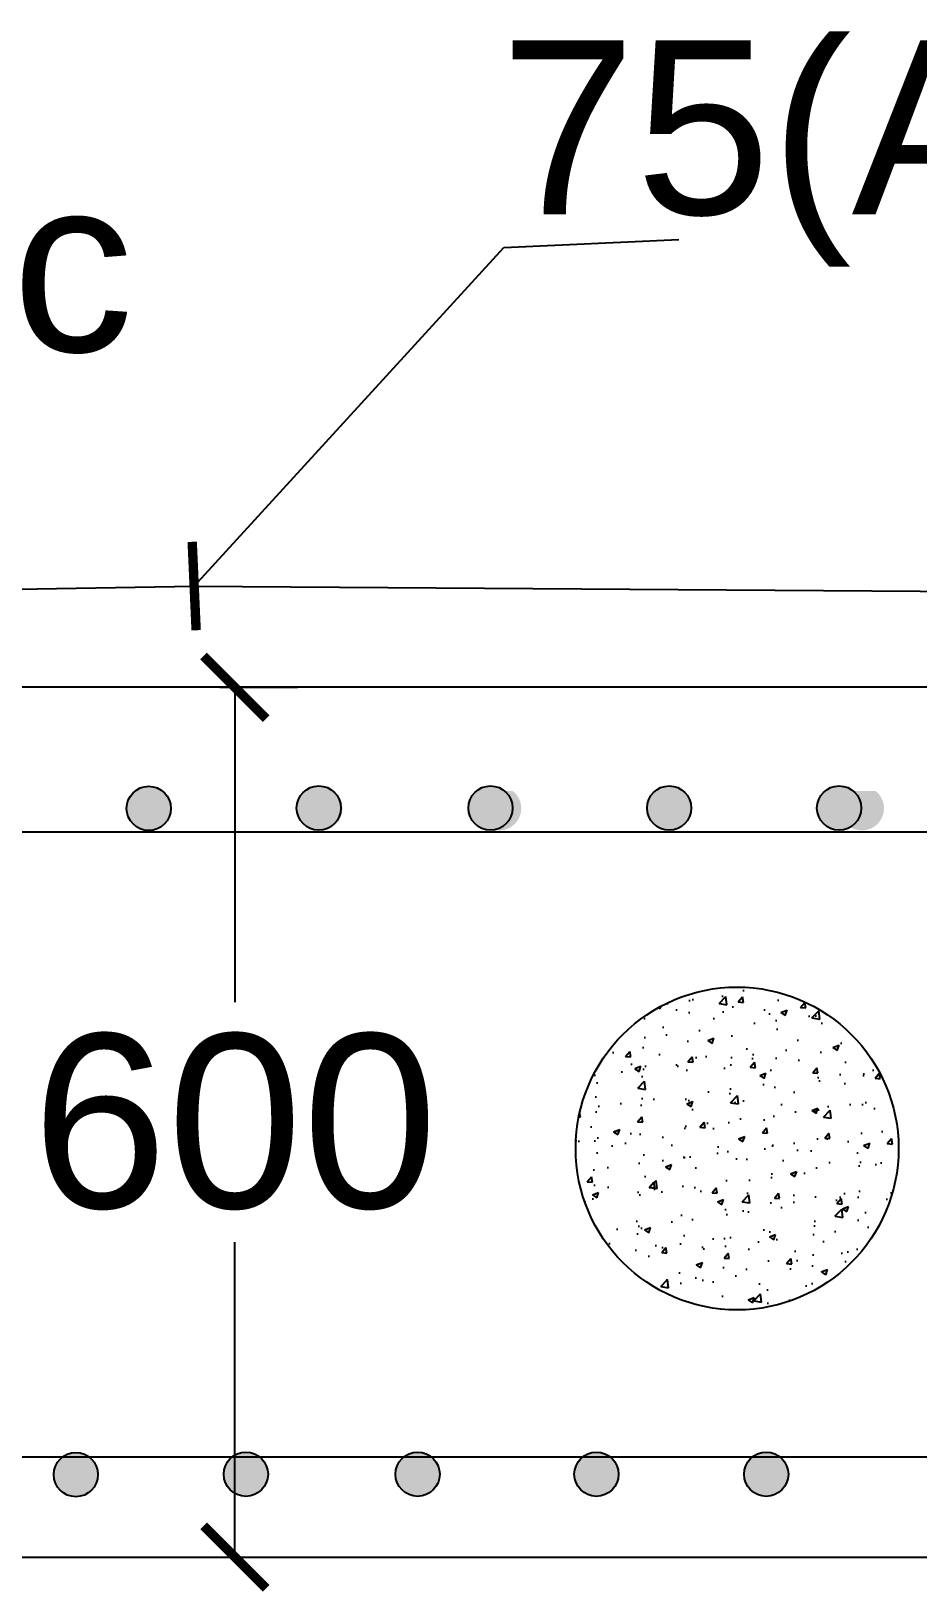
# Model space of a CAD drawing. Header units: inches. Extents: x 322 to 11487, y 352 to 10656.
# Drawn here: x 394.091 to 396.639, y 417.856 to 422.342 of the extents above; entities that cross this region are included whole.
import ezdxf

# ---------------------------------------------------------------- set-up
doc = ezdxf.new("R2010")
doc.units = ezdxf.units.IN
doc.header["$MEASUREMENT"] = 0
doc.layers.add('DIMENSION', color=255, linetype='Continuous')
doc.layers.add('HATCH', color=7, linetype='Continuous')
doc.styles.get("Standard").update_dxf_attribs({"font": 'arial.ttf'})
doc.dimstyles.new('dig', dxfattribs={"dimtxt": 0.3125, "dimasz": 0.18, "dimexe": 0.18, "dimexo": 0.0625, "dimgap": 0.09, "dimtad": 0, "dimtih": 1, "dimtoh": 1, "dimdec": 4, "dimzin": 0, "dimdsep": 46, "dimtxsty": 'Standard', "dimblk": 'ARCHTICK', "dimcen": 0.09, "dimadec": 0, "dimazin": 0, "dimtfac": 1, "dimtdec": 4, "dimtofl": 0, "dimtmove": 0, "dimatfit": 3, "dimldrblk": 'ARCHTICK', "dimfxl": 1, "dimtolj": 1, "dimtzin": 0, "dimarcsym": 0})

# ---------------------------------------------------------------- blocks, each defined once
blk = doc.blocks.new('_ArchTick')
at = {"color": 0, "linetype": 'ByBlock', "const_width": 0.15}
blk.add_lwpolyline([(-0.5, -0.5), (0.5, 0.5)], dxfattribs=at)
blk = doc.blocks.new('*D32')
at = {"layer": 'Defpoints', "color": 0, "ltscale": 0.02, "transparency": 16777216}
for p in [(394.5704, 420.456), (394.5704, 417.9552), (394.6764, 417.9552)]:
    blk.add_point(p, dxfattribs=at)
at = {"layer": 'DIMENSION', "color": 0, "lineweight": -2, "ltscale": 0.02, "transparency": 16777216}
for p, q in [((394.6329, 420.456), (394.8564, 420.456)), ((394.6764, 420.456), (394.6764, 419.5509)), ((394.6764, 417.9552), (394.6764, 418.8603)), ((394.6329, 417.9552), (394.8564, 417.9552))]:
    blk.add_line(p, q, dxfattribs=at)
at = {"layer": 'DIMENSION', "color": 0, "lineweight": -2, "ltscale": 0.02, "transparency": 16777216, "xscale": 0.18, "yscale": 0.18, "zscale": 0.18}
for p, rotation in [((394.6764, 420.456), 90), ((394.6764, 417.9552), 270)]:
    blk.add_blockref('_ArchTick', p, dxfattribs=dict(at, rotation=rotation))
at = {"layer": 'DIMENSION', "color": 0, "ltscale": 0.02, "transparency": 16777216, "insert": (394.6764, 419.2056), "char_height": 0.5, "attachment_point": 5}
blk.add_mtext('\\A1;600', dxfattribs=at)

msp = doc.modelspace()

# ---------------------------------------------------------------- hatches: boundary and pattern name
at = {"layer": 'DIMENSION', "ltscale": 0.02}
h = msp.add_hatch(color=256, dxfattribs=at)
h.paths.add_polyline_path([(382.48996, 420.15815), (382.44024, 420.15815, 0.3008202), (382.40156, 420.09967, 1), (382.52865, 420.09967, 0.3008202)])
h.paths.add_polyline_path([(383.0358, 420.09967, 0.3008202), (382.99712, 420.15815), (382.9474, 420.15815, 0.3008202), (382.90871, 420.09967, 1)])
h.paths.add_polyline_path([(383.60028, 420.09967, 0.3008202), (383.56159, 420.15815), (383.51187, 420.15815, 0.3008202), (383.47319, 420.09967, 1)])
h.paths.add_polyline_path([(384.06813, 420.09967, 0.3008202), (384.02945, 420.15815), (383.97972, 420.15815, 0.3008202), (383.94104, 420.09967, 1)])
h.paths.add_polyline_path([(384.45509, 420.15815), (384.39118, 420.15815, 0.2670644), (384.35959, 420.10322, 1), (384.48668, 420.10322, 0.2670644)])
h.paths.add_polyline_path([(384.93481, 420.09967, 0.3008202), (384.89612, 420.15815), (384.8464, 420.15815, 0.3008202), (384.80772, 420.09967, 1)])
h.paths.add_polyline_path([(385.50128, 420.15815), (385.45156, 420.15815, 0.3008202), (385.41287, 420.09967, 1), (385.53997, 420.09967, 0.3008202)])
h.paths.add_polyline_path([(385.90811, 420.15815), (385.85839, 420.15815, 0.3008202), (385.8197, 420.09967, 1), (385.94679, 420.09967, 0.3008202)])
h.paths.add_polyline_path([(386.59772, 420.09967, 0.3008202), (386.55903, 420.15815), (386.50931, 420.15815, 0.3008202), (386.47062, 420.09967, 1)])
h.paths.add_polyline_path([(387.09609, 420.09967, 0.3008202), (387.0574, 420.15815), (387.00768, 420.15815, 0.3008202), (386.969, 420.09967, 1)])
h.paths.add_polyline_path([(387.56456, 420.15815), (387.51484, 420.15815, 0.3008202), (387.47615, 420.09967, 1), (387.60324, 420.09967, 0.3008202)])
h.paths.add_polyline_path([(388.16772, 420.09967, 0.3008202), (388.12903, 420.15815), (388.07931, 420.15815, 0.3008202), (388.04063, 420.09967, 1)])
h.paths.add_polyline_path([(388.59689, 420.15815), (388.54717, 420.15815, 0.3008202), (388.50848, 420.09967, 1), (388.63557, 420.09967, 0.3008202)])
h.paths.add_polyline_path([(389.05412, 420.10322, 0.2670644), (389.02253, 420.15815), (388.95862, 420.15815, 0.2670644), (388.92703, 420.10322, 1)])
h.paths.add_polyline_path([(389.45708, 420.10322, 0.2670644), (389.42549, 420.15815), (389.36158, 420.15815, 0.2670644), (389.32999, 420.10322, 1)])
h.paths.add_polyline_path([(389.85266, 420.15815), (389.78875, 420.15815, 0.2670644), (389.75716, 420.10322, 1), (389.88426, 420.10322, 0.2670644)])
h.paths.add_polyline_path([(390.48941, 420.10322, 0.2670644), (390.45782, 420.15815), (390.39391, 420.15815, 0.2670644), (390.36232, 420.10322, 1)])
h.paths.add_polyline_path([(390.89624, 420.10322, 0.2670644), (390.86465, 420.15815), (390.80074, 420.15815, 0.2670644), (390.76914, 420.10322, 1)])
h.paths.add_polyline_path([(391.54716, 420.10322, 0.2670644), (391.51557, 420.15815), (391.45166, 420.15815, 0.2670644), (391.42007, 420.10322, 1)])
h.paths.add_polyline_path([(392.04554, 420.10322, 0.2670644), (392.01394, 420.15815), (391.95003, 420.15815, 0.2670644), (391.91844, 420.10322, 1)])
h.paths.add_polyline_path([(392.55269, 420.10322, 0.2670644), (392.5211, 420.15815), (392.45719, 420.15815, 0.2670644), (392.4256, 420.10322, 1)])
h.paths.add_polyline_path([(393.11717, 420.10322, 0.2670644), (393.08557, 420.15815), (393.02166, 420.15815, 0.2670644), (392.99007, 420.10322, 1)])
h.paths.add_polyline_path([(393.58502, 420.10322, 0.2670644), (393.55343, 420.15815), (393.48952, 420.15815, 0.2670644), (393.45793, 420.10322, 1)])
h.paths.add_polyline_path([(394.00357, 420.10678, 0.2398206), (393.97743, 420.15815), (393.90262, 420.15815, 0.2398206), (393.87648, 420.10678, 1)])
h.paths.add_polyline_path([(394.49235, 420.10779, 0.2327894), (394.46756, 420.15815), (394.39005, 420.15815, 0.2327894), (394.36526, 420.10779, 1)])
h.paths.add_polyline_path([(394.98588, 420.10779, 0.2327894), (394.96109, 420.15815), (394.88358, 420.15815, 0.2327894), (394.85879, 420.10779, 1)])
h.paths.add_polyline_path([(395.4995, 420.10779, 0.2327894), (395.47472, 420.15815), (395.3972, 420.15815, 0.2327894), (395.37241, 420.10779, 1)])
h.paths.add_polyline_path([(395.9877, 420.10779, 0.2327894), (395.96291, 420.15815), (395.8854, 420.15815, 0.2327894), (395.86061, 420.10779, 1)])
h.paths.add_polyline_path([(396.54201, 420.10779, 0.2327894), (396.51722, 420.15815), (396.4397, 420.15815, 0.2327894), (396.41491, 420.10779, 1)])
h.paths.add_polyline_path([(397.02458, 420.15815), (396.95687, 420.15815, 0.2577179), (396.92718, 420.10437, 1), (397.05428, 420.10437, 0.2577179)])
h.paths.add_polyline_path([(397.59119, 420.10437, 0.2577179), (397.5615, 420.15815), (397.49378, 420.15815, 0.2577179), (397.46409, 420.10437, 1)])
h.paths.add_polyline_path([(398.07757, 420.10322, 0.2670644), (398.04597, 420.15815), (397.98206, 420.15815, 0.2670644), (397.95047, 420.10322, 1)])
h.paths.add_polyline_path([(398.60136, 420.10322, 0.2670644), (398.56977, 420.15815), (398.50586, 420.15815, 0.2670644), (398.47427, 420.10322, 1)])
h.paths.add_polyline_path([(399.10989, 420.10322, 0.2670644), (399.0783, 420.15815), (399.01439, 420.15815, 0.2670644), (398.9828, 420.10322, 1)])
h.paths.add_polyline_path([(399.65402, 420.10322, 0.2670644), (399.62243, 420.15815), (399.55852, 420.15815, 0.2670644), (399.52693, 420.10322, 1)])
h.paths.add_polyline_path([(400.12079, 420.15815), (400.05688, 420.15815, 0.2670644), (400.02529, 420.10322, 1), (400.15239, 420.10322, 0.2670644)])
h.paths.add_polyline_path([(400.63442, 420.15815), (400.57051, 420.15815, 0.2670644), (400.53891, 420.10322, 1), (400.66601, 420.10322, 0.2670644)])
h.paths.add_polyline_path([(401.1633, 420.15815), (401.09939, 420.15815, 0.2670644), (401.06779, 420.10322, 1), (401.19489, 420.10322, 0.2670644)])
h.paths.add_polyline_path([(401.72376, 420.10322, 0.2670644), (401.69217, 420.15815), (401.62826, 420.15815, 0.2670644), (401.59667, 420.10322, 1)])
h.paths.add_polyline_path([(402.25156, 420.15815), (402.18765, 420.15815, 0.2670644), (402.15606, 420.10322, 1), (402.28315, 420.10322, 0.2670644)])
h.paths.add_polyline_path([(402.751, 420.10322, 0.2670644), (402.71941, 420.15815), (402.6555, 420.15815, 0.2670644), (402.62391, 420.10322, 1)])
h.paths.add_polyline_path([(403.28497, 420.10322, 0.2670644), (403.25338, 420.15815), (403.18947, 420.15815, 0.2670644), (403.15788, 420.10322, 1)])
h.paths.add_polyline_path([(403.77716, 420.15815), (403.71325, 420.15815, 0.2670644), (403.68166, 420.10322, 1), (403.80875, 420.10322, 0.2670644)])
h.paths.add_polyline_path([(404.26027, 420.15815), (404.19636, 420.15815, 0.2670644), (404.16477, 420.10322, 1), (404.29187, 420.10322, 0.2670644)])
h.paths.add_polyline_path([(404.71089, 420.15815), (404.64698, 420.15815, 0.2670644), (404.61539, 420.10322, 1), (404.74248, 420.10322, 0.2670644)])
h.paths.add_polyline_path([(405.15279, 420.15815), (405.08888, 420.15815, 0.2670644), (405.05729, 420.10322, 1), (405.18439, 420.10322, 0.2670644)])
h = msp.add_hatch(dxfattribs=at)
h.set_pattern_fill('AR-CONC', color=256, scale=0.025)
h.set_pattern_definition([(50, (0, 0), (0.179315046, -0.015688034), [0.01875, -0.20625]), (355, (0, 0), (-0.034687833, 0.188048033), [0.015, -0.165]), (100.451444, (0.01494, -0.0013), (0.14462721, 0.17236), [0.01593505, -0.17528553]), (46.1842, (0, 0.05), (0.26681033, -0.04137982), [0.028125, -0.309375]), (96.635635, (0.02223, 0.04655), (0.23366549, 0.24352965), [0.02390259, -0.26292844]), (351.184164, (0, 0.05), (0.23366549, 0.24352965), [0.0225, -0.2475]), (21, (0.025, 0.0375), (0.149226763, -0.100654723), [0.01875, -0.20625]), (326, (0.025, 0.0375), (0.060828833, 0.18128751), [0.015, -0.165]), (71.451445, (0.03744, 0.02911), (0.210055594, 0.08063279), [0.01593505, -0.17528553]), (37.5, (0, 0), (0.003039964, 0.0832234635), [0, -0.163, 0, -0.1675, 0, -0.165625]), (7.5, (0, 0), (0.065767384, 0.098602928), [0, -0.0955, 0, -0.15925, 0, -0.063125]), (327.5, (-0.05575, 0), (0.133455609, -0.005638718), [0, -0.0625, 0, -0.195, 0, -0.25875]), (317.5, (-0.08075, 0), (0.145796542, 0.025026246), [0, -0.08125, 0, -0.1295, 0, -0.18375])])
h.paths.add_polyline_path([(395.65595, 419.12997, 1), (396.58384, 419.12997, 1)])
h = msp.add_hatch(color=256, dxfattribs=at)
h.paths.add_polyline_path([(382.7694, 418.24374), (382.71968, 418.24374, 0.3008202), (382.68099, 418.18525, 1), (382.80809, 418.18525, 0.3008202)])
h.paths.add_polyline_path([(383.31524, 418.18525, 0.3008202), (383.27656, 418.24374), (383.22683, 418.24374, 0.3008202), (383.18815, 418.18525, 1)])
h.paths.add_polyline_path([(383.87972, 418.18525, 0.3008202), (383.84103, 418.24374), (383.79131, 418.24374, 0.3008202), (383.75262, 418.18525, 1)])
h.paths.add_polyline_path([(384.34757, 418.18525, 0.3008202), (384.30888, 418.24374), (384.25916, 418.24374, 0.3008202), (384.22048, 418.18525, 1)])
h.paths.add_polyline_path([(384.73453, 418.24374), (384.67062, 418.24374, 0.2670644), (384.63903, 418.18881, 1), (384.76612, 418.18881, 0.2670644)])
h.paths.add_polyline_path([(385.21425, 418.18525, 0.3008202), (385.17556, 418.24374), (385.12584, 418.24374, 0.3008202), (385.08715, 418.18525, 1)])
h.paths.add_polyline_path([(385.78072, 418.24374), (385.731, 418.24374, 0.3008202), (385.69231, 418.18525, 1), (385.8194, 418.18525, 0.3008202)])
h.paths.add_polyline_path([(386.18754, 418.24374), (386.13782, 418.24374, 0.3008202), (386.09914, 418.18525, 1), (386.22623, 418.18525, 0.3008202)])
h.paths.add_polyline_path([(386.87716, 418.18525, 0.3008202), (386.83847, 418.24374), (386.78875, 418.24374, 0.3008202), (386.75006, 418.18525, 1)])
h.paths.add_polyline_path([(387.37553, 418.18525, 0.3008202), (387.33684, 418.24374), (387.28712, 418.24374, 0.3008202), (387.24843, 418.18525, 1)])
h.paths.add_polyline_path([(387.844, 418.24374), (387.79427, 418.24374, 0.3008202), (387.75559, 418.18525, 1), (387.88268, 418.18525, 0.3008202)])
h.paths.add_polyline_path([(388.44716, 418.18525, 0.3008202), (388.40847, 418.24374), (388.35875, 418.24374, 0.3008202), (388.32006, 418.18525, 1)])
h.paths.add_polyline_path([(388.87632, 418.24374), (388.8266, 418.24374, 0.3008202), (388.78792, 418.18525, 1), (388.91501, 418.18525, 0.3008202)])
h.paths.add_polyline_path([(389.33356, 418.18881, 0.2670644), (389.30197, 418.24374), (389.23806, 418.24374, 0.2670644), (389.20647, 418.18881, 1)])
h.paths.add_polyline_path([(389.73652, 418.18881, 0.2670644), (389.70493, 418.24374), (389.64102, 418.24374, 0.2670644), (389.60943, 418.18881, 1)])
h.paths.add_polyline_path([(390.1321, 418.24374), (390.06819, 418.24374, 0.2670644), (390.0366, 418.18881, 1), (390.16369, 418.18881, 0.2670644)])
h.paths.add_polyline_path([(390.76885, 418.18881, 0.2670644), (390.73726, 418.24374), (390.67335, 418.24374, 0.2670644), (390.64176, 418.18881, 1)])
h.paths.add_polyline_path([(391.17568, 418.18881, 0.2670644), (391.14408, 418.24374), (391.08017, 418.24374, 0.2670644), (391.04858, 418.18881, 1)])
h.paths.add_polyline_path([(391.8266, 418.18881, 0.2670644), (391.79501, 418.24374), (391.7311, 418.24374, 0.2670644), (391.69951, 418.18881, 1)])
h.paths.add_polyline_path([(392.32497, 418.18881, 0.2670644), (392.29338, 418.24374), (392.22947, 418.24374, 0.2670644), (392.19788, 418.18881, 1)])
h.paths.add_polyline_path([(392.83213, 418.18881, 0.2670644), (392.80054, 418.24374), (392.73663, 418.24374, 0.2670644), (392.70503, 418.18881, 1)])
h.paths.add_polyline_path([(393.3966, 418.18881, 0.2670644), (393.36501, 418.24374), (393.3011, 418.24374, 0.2670644), (393.26951, 418.18881, 1)])
h.paths.add_polyline_path([(393.86446, 418.18881, 0.2670644), (393.83286, 418.24374), (393.76895, 418.24374, 0.2670644), (393.73736, 418.18881, 1)])
h.paths.add_polyline_path([(394.28301, 418.19236, 0.2398206), (394.25686, 418.24374), (394.18206, 418.24374, 0.2398206), (394.15591, 418.19236, 1)])
h.paths.add_polyline_path([(394.77179, 418.19338, 0.2327894), (394.747, 418.24374), (394.66948, 418.24374, 0.2327894), (394.64469, 418.19338, 1)])
h.paths.add_polyline_path([(395.26532, 418.19338, 0.2327894), (395.24053, 418.24374), (395.16302, 418.24374, 0.2327894), (395.13823, 418.19338, 1)])
h.paths.add_polyline_path([(395.77894, 418.19338, 0.2327894), (395.75415, 418.24374), (395.67664, 418.24374, 0.2327894), (395.65185, 418.19338, 1)])
h.paths.add_polyline_path([(396.26714, 418.19338, 0.2327894), (396.24235, 418.24374), (396.16484, 418.24374, 0.2327894), (396.14005, 418.19338, 1)])
h.paths.add_polyline_path([(396.82144, 418.19338, 0.2327894), (396.79665, 418.24374), (396.71914, 418.24374, 0.2327894), (396.69435, 418.19338, 1)])
h.paths.add_polyline_path([(397.30402, 418.24374), (397.23631, 418.24374, 0.2577179), (397.20662, 418.18996, 1), (397.33371, 418.18996, 0.2577179)])
h.paths.add_polyline_path([(397.87062, 418.18996, 0.2577179), (397.84093, 418.24374), (397.77322, 418.24374, 0.2577179), (397.74353, 418.18996, 1)])
h.paths.add_polyline_path([(398.357, 418.18881, 0.2670644), (398.32541, 418.24374), (398.2615, 418.24374, 0.2670644), (398.22991, 418.18881, 1)])
h.paths.add_polyline_path([(398.8808, 418.18881, 0.2670644), (398.84921, 418.24374), (398.7853, 418.24374, 0.2670644), (398.7537, 418.18881, 1)])
h.paths.add_polyline_path([(399.38933, 418.18881, 0.2670644), (399.35774, 418.24374), (399.29383, 418.24374, 0.2670644), (399.26224, 418.18881, 1)])
h.paths.add_polyline_path([(399.93346, 418.18881, 0.2670644), (399.90187, 418.24374), (399.83796, 418.24374, 0.2670644), (399.80637, 418.18881, 1)])
h.paths.add_polyline_path([(400.40023, 418.24374), (400.33632, 418.24374, 0.2670644), (400.30473, 418.18881, 1), (400.43182, 418.18881, 0.2670644)])
h.paths.add_polyline_path([(400.91385, 418.24374), (400.84994, 418.24374, 0.2670644), (400.81835, 418.18881, 1), (400.94545, 418.18881, 0.2670644)])
h.paths.add_polyline_path([(401.44273, 418.24374), (401.37882, 418.24374, 0.2670644), (401.34723, 418.18881, 1), (401.47433, 418.18881, 0.2670644)])
h.paths.add_polyline_path([(402.0032, 418.18881, 0.2670644), (401.97161, 418.24374), (401.9077, 418.24374, 0.2670644), (401.8761, 418.18881, 1)])
h.paths.add_polyline_path([(402.53099, 418.24374), (402.46708, 418.24374, 0.2670644), (402.43549, 418.18881, 1), (402.56259, 418.18881, 0.2670644)])
h.paths.add_polyline_path([(403.03044, 418.18881, 0.2670644), (402.99885, 418.24374), (402.93494, 418.24374, 0.2670644), (402.90335, 418.18881, 1)])
h.paths.add_polyline_path([(403.56441, 418.18881, 0.2670644), (403.53282, 418.24374), (403.46891, 418.24374, 0.2670644), (403.43731, 418.18881, 1)])
h.paths.add_polyline_path([(404.0566, 418.24374), (403.99269, 418.24374, 0.2670644), (403.9611, 418.18881, 1), (404.08819, 418.18881, 0.2670644)])
h.paths.add_polyline_path([(404.53971, 418.24374), (404.4758, 418.24374, 0.2670644), (404.44421, 418.18881, 1), (404.5713, 418.18881, 0.2670644)])
h.paths.add_polyline_path([(404.99033, 418.24374), (404.92642, 418.24374, 0.2670644), (404.89482, 418.18881, 1), (405.02192, 418.18881, 0.2670644)])
h.paths.add_polyline_path([(405.43223, 418.24374), (405.36832, 418.24374, 0.2670644), (405.33673, 418.18881, 1), (405.46382, 418.18881, 0.2670644)])
at = {"layer": 'HATCH'}
h = msp.add_hatch(dxfattribs=at)
h.set_pattern_fill('AR-CONC', color=256, scale=1e-05)
h.set_pattern_definition([(50, (60.319949296, -1.43543259), (7.172601826e-05, -6.275213498e-06), [7.5e-06, -8.25e-05]), (355, (60.319949296, -1.43543259), (-1.3875133361e-05, 7.521921337e-05), [6e-06, -6.6e-05]), (100.45144446, (60.31995527, -1.435433114), (5.7850884673e-05, 6.8943999097e-05), [6.3740192e-06, -7.01142112e-05]), (46.1842, (60.3199493, -1.43541259), (0.000106724133067, -1.655192808e-05), [1.125e-05, -0.00012375]), (96.63563549, (60.31995819, -1.43541397), (9.3466194567e-05, 9.7411860077e-05), [9.5610342e-06, -0.000105171376]), (351.18416399, (60.3199493, -1.43541259), (9.3466194505e-05, 9.7411860027e-05), [9e-06, -9.90000001e-05]), (21, (60.319959296, -1.43541759), (5.9690705212e-05, -4.02618890665e-05), [7.5e-06, -8.25e-05]), (326, (60.319959296, -1.43541759), (2.4331533192e-05, 7.2515004505e-05), [6e-06, -6.6e-05]), (71.45144474, (60.31996427, -1.435420946), (8.4022237673e-05, 3.2253115281e-05), [6.374019e-06, -7.01142112e-05]), (37.5, (60.319949296, -1.43543259), (1.2159855317e-06, 3.32893853831e-05), [0, -6.52e-05, 0, -6.7e-05, 0, -6.625e-05]), (7.5, (60.319949296, -1.43543259), (2.63069537442e-05, 3.94411711882e-05), [0, -3.82e-05, 0, -6.37e-05, 0, -2.525e-05]), (327.5, (60.319926996, -1.43543259), (5.33822436172e-05, -2.2554871734e-06), [0, -2.5e-05, 0, -7.8e-05, 0, -0.0001035]), (317.5, (60.319916996, -1.43543259), (5.83186169342e-05, 1.00104982332e-05), [0, -3.25e-05, 0, -5.18e-05, 0, -7.35e-05])])
h.paths.add_polyline_path([(394.49235, 420.10779, 0.3519417), (394.4425, 420.16984), (394.41511, 420.16984, 0.3519417), (394.36526, 420.10779, 1)])
h = msp.add_hatch(dxfattribs=at)
h.set_pattern_fill('AR-CONC', color=256, scale=1e-05)
h.set_pattern_definition([(50, (60.80872923, -1.4344182), (7.172601826e-05, -6.275213498e-06), [7.5e-06, -8.25e-05]), (355, (60.80872923, -1.4344182), (-1.3875133361e-05, 7.521921337e-05), [6e-06, -6.6e-05]), (100.45144446, (60.80873521, -1.43441872), (5.7850884673e-05, 6.8943999097e-05), [6.3740192e-06, -7.01142112e-05]), (46.1842, (60.80872923, -1.4343982), (0.000106724133067, -1.655192808e-05), [1.125e-05, -0.00012375]), (96.63563549, (60.80873812, -1.43439958), (9.3466194567e-05, 9.7411860077e-05), [9.5610342e-06, -0.000105171376]), (351.18416399, (60.80872923, -1.4343982), (9.3466194505e-05, 9.7411860027e-05), [9e-06, -9.90000001e-05]), (21, (60.80873923, -1.4344032), (5.9690705212e-05, -4.02618890665e-05), [7.5e-06, -8.25e-05]), (326, (60.80873923, -1.4344032), (2.4331533192e-05, 7.2515004505e-05), [6e-06, -6.6e-05]), (71.45144474, (60.808744204, -1.434406554), (8.4022237673e-05, 3.2253115281e-05), [6.374019e-06, -7.01142112e-05]), (37.5, (60.80872923, -1.4344182), (1.2159855317e-06, 3.32893853831e-05), [0, -6.52e-05, 0, -6.7e-05, 0, -6.625e-05]), (7.5, (60.80872923, -1.4344182), (2.63069537442e-05, 3.94411711882e-05), [0, -3.82e-05, 0, -6.37e-05, 0, -2.525e-05]), (327.5, (60.80870693, -1.4344182), (5.33822436172e-05, -2.2554871734e-06), [0, -2.5e-05, 0, -7.8e-05, 0, -0.0001035]), (317.5, (60.80869693, -1.4344182), (5.83186169342e-05, 1.00104982332e-05), [0, -3.25e-05, 0, -5.18e-05, 0, -7.35e-05])])
h.paths.add_polyline_path([(394.98113, 420.1088, 0.3519417), (394.93128, 420.17086), (394.90389, 420.17086, 0.3519417), (394.85404, 420.1088, 1)])
h = msp.add_hatch(dxfattribs=at)
h.set_pattern_fill('AR-CONC', color=256, scale=1e-05)
h.set_pattern_definition([(50, (61.302262184, -1.4344182), (7.172601826e-05, -6.275213498e-06), [7.5e-06, -8.25e-05]), (355, (61.302262184, -1.4344182), (-1.3875133361e-05, 7.521921337e-05), [6e-06, -6.6e-05]), (100.45144446, (61.30226816, -1.43441872), (5.7850884673e-05, 6.8943999097e-05), [6.3740192e-06, -7.01142112e-05]), (46.1842, (61.30226218, -1.4343982), (0.000106724133067, -1.655192808e-05), [1.125e-05, -0.00012375]), (96.63563549, (61.30227108, -1.43439958), (9.3466194567e-05, 9.7411860077e-05), [9.5610342e-06, -0.000105171376]), (351.18416399, (61.30226218, -1.4343982), (9.3466194505e-05, 9.7411860027e-05), [9e-06, -9.90000001e-05]), (21, (61.302272184, -1.4344032), (5.9690705212e-05, -4.02618890665e-05), [7.5e-06, -8.25e-05]), (326, (61.302272184, -1.4344032), (2.4331533192e-05, 7.2515004505e-05), [6e-06, -6.6e-05]), (71.45144474, (61.30227716, -1.434406554), (8.4022237673e-05, 3.2253115281e-05), [6.374019e-06, -7.01142112e-05]), (37.5, (61.302262184, -1.4344182), (1.2159855317e-06, 3.32893853831e-05), [0, -6.52e-05, 0, -6.7e-05, 0, -6.625e-05]), (7.5, (61.302262184, -1.4344182), (2.63069537442e-05, 3.94411711882e-05), [0, -3.82e-05, 0, -6.37e-05, 0, -2.525e-05]), (327.5, (61.302239884, -1.4344182), (5.33822436172e-05, -2.2554871734e-06), [0, -2.5e-05, 0, -7.8e-05, 0, -0.0001035]), (317.5, (61.302229884, -1.4344182), (5.83186169342e-05, 1.00104982332e-05), [0, -3.25e-05, 0, -5.18e-05, 0, -7.35e-05])])
h.paths.add_polyline_path([(395.47466, 420.1088, 0.3519417), (395.42481, 420.17086), (395.39742, 420.17086, 0.3519417), (395.34757, 420.1088, 1)])
h = msp.add_hatch(dxfattribs=at)
h.set_pattern_fill('AR-CONC', color=256, scale=1e-05)
h.set_pattern_definition([(50, (61.81588355, -1.4344182), (7.172601826e-05, -6.275213498e-06), [7.5e-06, -8.25e-05]), (355, (61.81588355, -1.4344182), (-1.3875133361e-05, 7.521921337e-05), [6e-06, -6.6e-05]), (100.45144446, (61.81588953, -1.43441872), (5.7850884673e-05, 6.8943999097e-05), [6.3740192e-06, -7.01142112e-05]), (46.1842, (61.81588355, -1.4343982), (0.000106724133067, -1.655192808e-05), [1.125e-05, -0.00012375]), (96.63563549, (61.81589244, -1.43439958), (9.3466194567e-05, 9.7411860077e-05), [9.5610342e-06, -0.000105171376]), (351.18416399, (61.81588355, -1.4343982), (9.3466194505e-05, 9.7411860027e-05), [9e-06, -9.90000001e-05]), (21, (61.81589355, -1.4344032), (5.9690705212e-05, -4.02618890665e-05), [7.5e-06, -8.25e-05]), (326, (61.81589355, -1.4344032), (2.4331533192e-05, 7.2515004505e-05), [6e-06, -6.6e-05]), (71.45144474, (61.815898525, -1.434406554), (8.4022237673e-05, 3.2253115281e-05), [6.374019e-06, -7.01142112e-05]), (37.5, (61.81588355, -1.4344182), (1.2159855317e-06, 3.32893853831e-05), [0, -6.52e-05, 0, -6.7e-05, 0, -6.625e-05]), (7.5, (61.81588355, -1.4344182), (2.63069537442e-05, 3.94411711882e-05), [0, -3.82e-05, 0, -6.37e-05, 0, -2.525e-05]), (327.5, (61.81586125, -1.4344182), (5.33822436172e-05, -2.2554871734e-06), [0, -2.5e-05, 0, -7.8e-05, 0, -0.0001035]), (317.5, (61.81585125, -1.4344182), (5.83186169342e-05, 1.00104982332e-05), [0, -3.25e-05, 0, -5.18e-05, 0, -7.35e-05])])
h.paths.add_polyline_path([(395.98828, 420.1088, 0.3519417), (395.93843, 420.17086), (395.91104, 420.17086, 0.3519417), (395.86119, 420.1088, 1)])
h = msp.add_hatch(dxfattribs=at)
h.set_pattern_fill('AR-CONC', color=256, scale=1e-05)
h.set_pattern_definition([(50, (62.304082455, -1.4344182), (7.172601826e-05, -6.275213498e-06), [7.5e-06, -8.25e-05]), (355, (62.304082455, -1.4344182), (-1.3875133361e-05, 7.521921337e-05), [6e-06, -6.6e-05]), (100.45144446, (62.30408843, -1.43441872), (5.7850884673e-05, 6.8943999097e-05), [6.3740192e-06, -7.01142112e-05]), (46.1842, (62.304082455, -1.4343982), (0.000106724133067, -1.655192808e-05), [1.125e-05, -0.00012375]), (96.63563549, (62.30409135, -1.43439958), (9.3466194567e-05, 9.7411860077e-05), [9.5610342e-06, -0.000105171376]), (351.18416399, (62.30408245, -1.4343982), (9.3466194505e-05, 9.7411860027e-05), [9e-06, -9.90000001e-05]), (21, (62.304092455, -1.4344032), (5.9690705212e-05, -4.02618890665e-05), [7.5e-06, -8.25e-05]), (326, (62.304092455, -1.4344032), (2.4331533192e-05, 7.2515004505e-05), [6e-06, -6.6e-05]), (71.45144474, (62.30409743, -1.434406554), (8.4022237673e-05, 3.2253115281e-05), [6.374019e-06, -7.01142112e-05]), (37.5, (62.304082455, -1.4344182), (1.2159855317e-06, 3.32893853831e-05), [0, -6.52e-05, 0, -6.7e-05, 0, -6.625e-05]), (7.5, (62.304082455, -1.4344182), (2.63069537442e-05, 3.94411711882e-05), [0, -3.82e-05, 0, -6.37e-05, 0, -2.525e-05]), (327.5, (62.304060155, -1.4344182), (5.33822436172e-05, -2.2554871734e-06), [0, -2.5e-05, 0, -7.8e-05, 0, -0.0001035]), (317.5, (62.304050155, -1.4344182), (5.83186169342e-05, 1.00104982332e-05), [0, -3.25e-05, 0, -5.18e-05, 0, -7.35e-05])])
h.paths.add_polyline_path([(396.47648, 420.1088, 0.3519417), (396.42663, 420.17086), (396.39924, 420.17086, 0.3519417), (396.34939, 420.1088, 1)])
h = msp.add_hatch(dxfattribs=at)
h.set_pattern_fill('AR-CONC', color=256, scale=1e-05)
h.set_pattern_definition([(50, (60.11060689, -3.3508595), (7.172601826e-05, -6.275213498e-06), [7.5e-06, -8.25e-05]), (355, (60.11060689, -3.3508595), (-1.3875133361e-05, 7.521921337e-05), [6e-06, -6.6e-05]), (100.45144446, (60.11061287, -3.350860026), (5.7850884673e-05, 6.8943999097e-05), [6.3740192e-06, -7.01142112e-05]), (46.1842, (60.11060689, -3.3508395), (0.000106724133067, -1.655192808e-05), [1.125e-05, -0.00012375]), (96.63563549, (60.11061579, -3.35084088), (9.3466194567e-05, 9.7411860077e-05), [9.5610342e-06, -0.000105171376]), (351.18416399, (60.11060689, -3.3508395), (9.3466194505e-05, 9.7411860027e-05), [9e-06, -9.90000001e-05]), (21, (60.11061689, -3.3508445), (5.9690705212e-05, -4.02618890665e-05), [7.5e-06, -8.25e-05]), (326, (60.11061689, -3.3508445), (2.4331533192e-05, 7.2515004505e-05), [6e-06, -6.6e-05]), (71.45144474, (60.11062187, -3.35084786), (8.4022237673e-05, 3.2253115281e-05), [6.374019e-06, -7.01142112e-05]), (37.5, (60.110606893, -3.350859503), (1.2159855317e-06, 3.32893853831e-05), [0, -6.52e-05, 0, -6.7e-05, 0, -6.625e-05]), (7.5, (60.110606893, -3.350859503), (2.63069537442e-05, 3.94411711882e-05), [0, -3.82e-05, 0, -6.37e-05, 0, -2.525e-05]), (327.5, (60.110584593, -3.350859503), (5.33822436172e-05, -2.2554871734e-06), [0, -2.5e-05, 0, -7.8e-05, 0, -0.0001035]), (317.5, (60.110574593, -3.350859503), (5.83186169342e-05, 1.00104982332e-05), [0, -3.25e-05, 0, -5.18e-05, 0, -7.35e-05])])
h.paths.add_polyline_path([(394.28301, 418.19236, 0.3519417), (394.23315, 418.25442), (394.20577, 418.25442, 0.3519417), (394.15591, 418.19236, 1)])
h = msp.add_hatch(dxfattribs=at)
h.set_pattern_fill('AR-CONC', color=256, scale=1e-05)
h.set_pattern_definition([(50, (60.59938683, -3.34984511), (7.172601826e-05, -6.275213498e-06), [7.5e-06, -8.25e-05]), (355, (60.59938683, -3.34984511), (-1.3875133361e-05, 7.521921337e-05), [6e-06, -6.6e-05]), (100.45144446, (60.599392805, -3.349845634), (5.7850884673e-05, 6.8943999097e-05), [6.3740192e-06, -7.01142112e-05]), (46.1842, (60.59938683, -3.34982511), (0.000106724133067, -1.655192808e-05), [1.125e-05, -0.00012375]), (96.63563549, (60.59939572, -3.34982649), (9.3466194567e-05, 9.7411860077e-05), [9.5610342e-06, -0.000105171376]), (351.18416399, (60.59938683, -3.34982511), (9.3466194505e-05, 9.7411860027e-05), [9e-06, -9.90000001e-05]), (21, (60.59939683, -3.34983011), (5.9690705212e-05, -4.02618890665e-05), [7.5e-06, -8.25e-05]), (326, (60.59939683, -3.34983011), (2.4331533192e-05, 7.2515004505e-05), [6e-06, -6.6e-05]), (71.45144474, (60.5994018, -3.349833466), (8.4022237673e-05, 3.2253115281e-05), [6.374019e-06, -7.01142112e-05]), (37.5, (60.599386827, -3.34984511), (1.2159855317e-06, 3.32893853831e-05), [0, -6.52e-05, 0, -6.7e-05, 0, -6.625e-05]), (7.5, (60.599386827, -3.34984511), (2.63069537442e-05, 3.94411711882e-05), [0, -3.82e-05, 0, -6.37e-05, 0, -2.525e-05]), (327.5, (60.599364527, -3.34984511), (5.33822436172e-05, -2.2554871734e-06), [0, -2.5e-05, 0, -7.8e-05, 0, -0.0001035]), (317.5, (60.599354527, -3.34984511), (5.83186169342e-05, 1.00104982332e-05), [0, -3.25e-05, 0, -5.18e-05, 0, -7.35e-05])])
h.paths.add_polyline_path([(394.77179, 418.19338, 0.3519417), (394.72193, 418.25543), (394.69455, 418.25543, 0.3519417), (394.64469, 418.19338, 1)])
h = msp.add_hatch(dxfattribs=at)
h.set_pattern_fill('AR-CONC', color=256, scale=1e-05)
h.set_pattern_definition([(50, (61.09291978, -3.34984511), (7.172601826e-05, -6.275213498e-06), [7.5e-06, -8.25e-05]), (355, (61.09291978, -3.34984511), (-1.3875133361e-05, 7.521921337e-05), [6e-06, -6.6e-05]), (100.45144446, (61.09292576, -3.349845634), (5.7850884673e-05, 6.8943999097e-05), [6.3740192e-06, -7.01142112e-05]), (46.1842, (61.09291978, -3.34982511), (0.000106724133067, -1.655192808e-05), [1.125e-05, -0.00012375]), (96.63563549, (61.09292867, -3.34982649), (9.3466194567e-05, 9.7411860077e-05), [9.5610342e-06, -0.000105171376]), (351.18416399, (61.09291978, -3.34982511), (9.3466194505e-05, 9.7411860027e-05), [9e-06, -9.90000001e-05]), (21, (61.09292978, -3.34983011), (5.9690705212e-05, -4.02618890665e-05), [7.5e-06, -8.25e-05]), (326, (61.09292978, -3.34983011), (2.4331533192e-05, 7.2515004505e-05), [6e-06, -6.6e-05]), (71.45144474, (61.092934756, -3.349833466), (8.4022237673e-05, 3.2253115281e-05), [6.374019e-06, -7.01142112e-05]), (37.5, (61.09291978, -3.34984511), (1.2159855317e-06, 3.32893853831e-05), [0, -6.52e-05, 0, -6.7e-05, 0, -6.625e-05]), (7.5, (61.09291978, -3.34984511), (2.63069537442e-05, 3.94411711882e-05), [0, -3.82e-05, 0, -6.37e-05, 0, -2.525e-05]), (327.5, (61.09289748, -3.34984511), (5.33822436172e-05, -2.2554871734e-06), [0, -2.5e-05, 0, -7.8e-05, 0, -0.0001035]), (317.5, (61.09288748, -3.34984511), (5.83186169342e-05, 1.00104982332e-05), [0, -3.25e-05, 0, -5.18e-05, 0, -7.35e-05])])
h.paths.add_polyline_path([(395.26532, 418.19338, 0.3519417), (395.21547, 418.25543), (395.18808, 418.25543, 0.3519417), (395.13823, 418.19338, 1)])
h = msp.add_hatch(dxfattribs=at)
h.set_pattern_fill('AR-CONC', color=256, scale=1e-05)
h.set_pattern_definition([(50, (61.60654115, -3.34984511), (7.172601826e-05, -6.275213498e-06), [7.5e-06, -8.25e-05]), (355, (61.60654115, -3.34984511), (-1.3875133361e-05, 7.521921337e-05), [6e-06, -6.6e-05]), (100.45144446, (61.606547125, -3.349845634), (5.7850884673e-05, 6.8943999097e-05), [6.3740192e-06, -7.01142112e-05]), (46.1842, (61.60654115, -3.34982511), (0.000106724133067, -1.655192808e-05), [1.125e-05, -0.00012375]), (96.63563549, (61.60655004, -3.34982649), (9.3466194567e-05, 9.7411860077e-05), [9.5610342e-06, -0.000105171376]), (351.18416399, (61.60654115, -3.34982511), (9.3466194505e-05, 9.7411860027e-05), [9e-06, -9.90000001e-05]), (21, (61.60655115, -3.34983011), (5.9690705212e-05, -4.02618890665e-05), [7.5e-06, -8.25e-05]), (326, (61.60655115, -3.34983011), (2.4331533192e-05, 7.2515004505e-05), [6e-06, -6.6e-05]), (71.45144474, (61.60655612, -3.349833466), (8.4022237673e-05, 3.2253115281e-05), [6.374019e-06, -7.01142112e-05]), (37.5, (61.606541148, -3.34984511), (1.2159855317e-06, 3.32893853831e-05), [0, -6.52e-05, 0, -6.7e-05, 0, -6.625e-05]), (7.5, (61.606541148, -3.34984511), (2.63069537442e-05, 3.94411711882e-05), [0, -3.82e-05, 0, -6.37e-05, 0, -2.525e-05]), (327.5, (61.606518848, -3.34984511), (5.33822436172e-05, -2.2554871734e-06), [0, -2.5e-05, 0, -7.8e-05, 0, -0.0001035]), (317.5, (61.606508848, -3.34984511), (5.83186169342e-05, 1.00104982332e-05), [0, -3.25e-05, 0, -5.18e-05, 0, -7.35e-05])])
h.paths.add_polyline_path([(395.77894, 418.19338, 0.3519417), (395.72909, 418.25543), (395.7017, 418.25543, 0.3519417), (395.65185, 418.19338, 1)])
h = msp.add_hatch(dxfattribs=at)
h.set_pattern_fill('AR-CONC', color=256, scale=1e-05)
h.set_pattern_definition([(50, (62.09474005, -3.34984511), (7.172601826e-05, -6.275213498e-06), [7.5e-06, -8.25e-05]), (355, (62.09474005, -3.34984511), (-1.3875133361e-05, 7.521921337e-05), [6e-06, -6.6e-05]), (100.45144446, (62.09474603, -3.349845634), (5.7850884673e-05, 6.8943999097e-05), [6.3740192e-06, -7.01142112e-05]), (46.1842, (62.09474005, -3.34982511), (0.000106724133067, -1.655192808e-05), [1.125e-05, -0.00012375]), (96.63563549, (62.09474895, -3.34982649), (9.3466194567e-05, 9.7411860077e-05), [9.5610342e-06, -0.000105171376]), (351.18416399, (62.09474005, -3.34982511), (9.3466194505e-05, 9.7411860027e-05), [9e-06, -9.90000001e-05]), (21, (62.09475005, -3.34983011), (5.9690705212e-05, -4.02618890665e-05), [7.5e-06, -8.25e-05]), (326, (62.09475005, -3.34983011), (2.4331533192e-05, 7.2515004505e-05), [6e-06, -6.6e-05]), (71.45144474, (62.094755026, -3.349833466), (8.4022237673e-05, 3.2253115281e-05), [6.374019e-06, -7.01142112e-05]), (37.5, (62.094740052, -3.34984511), (1.2159855317e-06, 3.32893853831e-05), [0, -6.52e-05, 0, -6.7e-05, 0, -6.625e-05]), (7.5, (62.09474005, -3.34984511), (2.63069537442e-05, 3.94411711882e-05), [0, -3.82e-05, 0, -6.37e-05, 0, -2.525e-05]), (327.5, (62.094717752, -3.34984511), (5.33822436172e-05, -2.2554871734e-06), [0, -2.5e-05, 0, -7.8e-05, 0, -0.0001035]), (317.5, (62.09470775, -3.34984511), (5.83186169342e-05, 1.00104982332e-05), [0, -3.25e-05, 0, -5.18e-05, 0, -7.35e-05])])
h.paths.add_polyline_path([(396.26714, 418.19338, 0.3519417), (396.21729, 418.25543), (396.1899, 418.25543, 0.3519417), (396.14005, 418.19338, 1)])

# ---------------------------------------------------------------- linework, layer by layer
at = {"layer": 'DIMENSION', "ltscale": 0.02}
for points in [[(381.97034, 421.64588), (381.97559, 420.33448), (382.40237, 419.90808), (382.40237, 417.95516), (388.0285, 417.95516), (405.6356, 417.95516), (405.6356, 419.90808)], [(404.01868, 421.52227), (404.01868, 420.45603), (384.00178, 420.45603), (384.00178, 421.44236)], [(384.00178, 420.56766), (394.55946, 420.74693), (404.01868, 420.6815)], [(382.61171, 420.04069), (405.40879, 420.04069)], [(382.68106, 418.24374), (405.47815, 418.24374)]]:
    msp.add_lwpolyline(points, dxfattribs=at)
for centre, radius in [((394.4288, 420.10779), 0.06355), ((394.91758, 420.1088), 0.06355), ((395.41112, 420.1088), 0.06355), ((395.92474, 420.1088), 0.06355), ((396.41294, 420.1088), 0.06355), ((396.1199, 419.12997), 0.46395), ((394.21946, 418.19236), 0.06355), ((394.70824, 418.19338), 0.06355), ((395.20177, 418.19338), 0.06355), ((395.7154, 418.19338), 0.06355), ((396.20359, 418.19338), 0.06355)]:
    msp.add_circle(centre, radius, dxfattribs=at)

# ---------------------------------------------------------------- texts
at = {"layer": 'DIMENSION', "ltscale": 0.02, "char_height": 0.5, "attachment_point": 1}
for s, insert, width in [('75(Avg)', (395.43932, 422.31531), 2.4255321), ('12mm dia @ 220mm c/c', (386.80634, 421.921), 7.6666595)]:
    msp.add_mtext(s, dxfattribs=dict(at, insert=insert, width=width))

# ---------------------------------------------------------------- dimensions: what is measured, and where the dimension line sits
at = {"layer": 'DIMENSION', "ltscale": 0.02}
dim = msp.add_linear_dim(base=(394.67642, 417.95516), p1=(394.57044, 420.45603), p2=(394.57044, 417.95516), angle=90, text='600', dimstyle='dig', override={"dimtxt": 0.5}, dxfattribs=at)
dim.commit()
dim.dimension.update_dxf_attribs({"geometry": '*D32', "text_midpoint": (394.67642, 419.20559)})

# ---------------------------------------------------------------- leaders
msp.add_leader([(394.55946, 420.74693), (395.44987, 421.7203), (395.95205, 421.7431)], dimstyle='dig', override={"dimtxt": 0.5}, dxfattribs=at)

doc.saveas('drawing.dxf')
